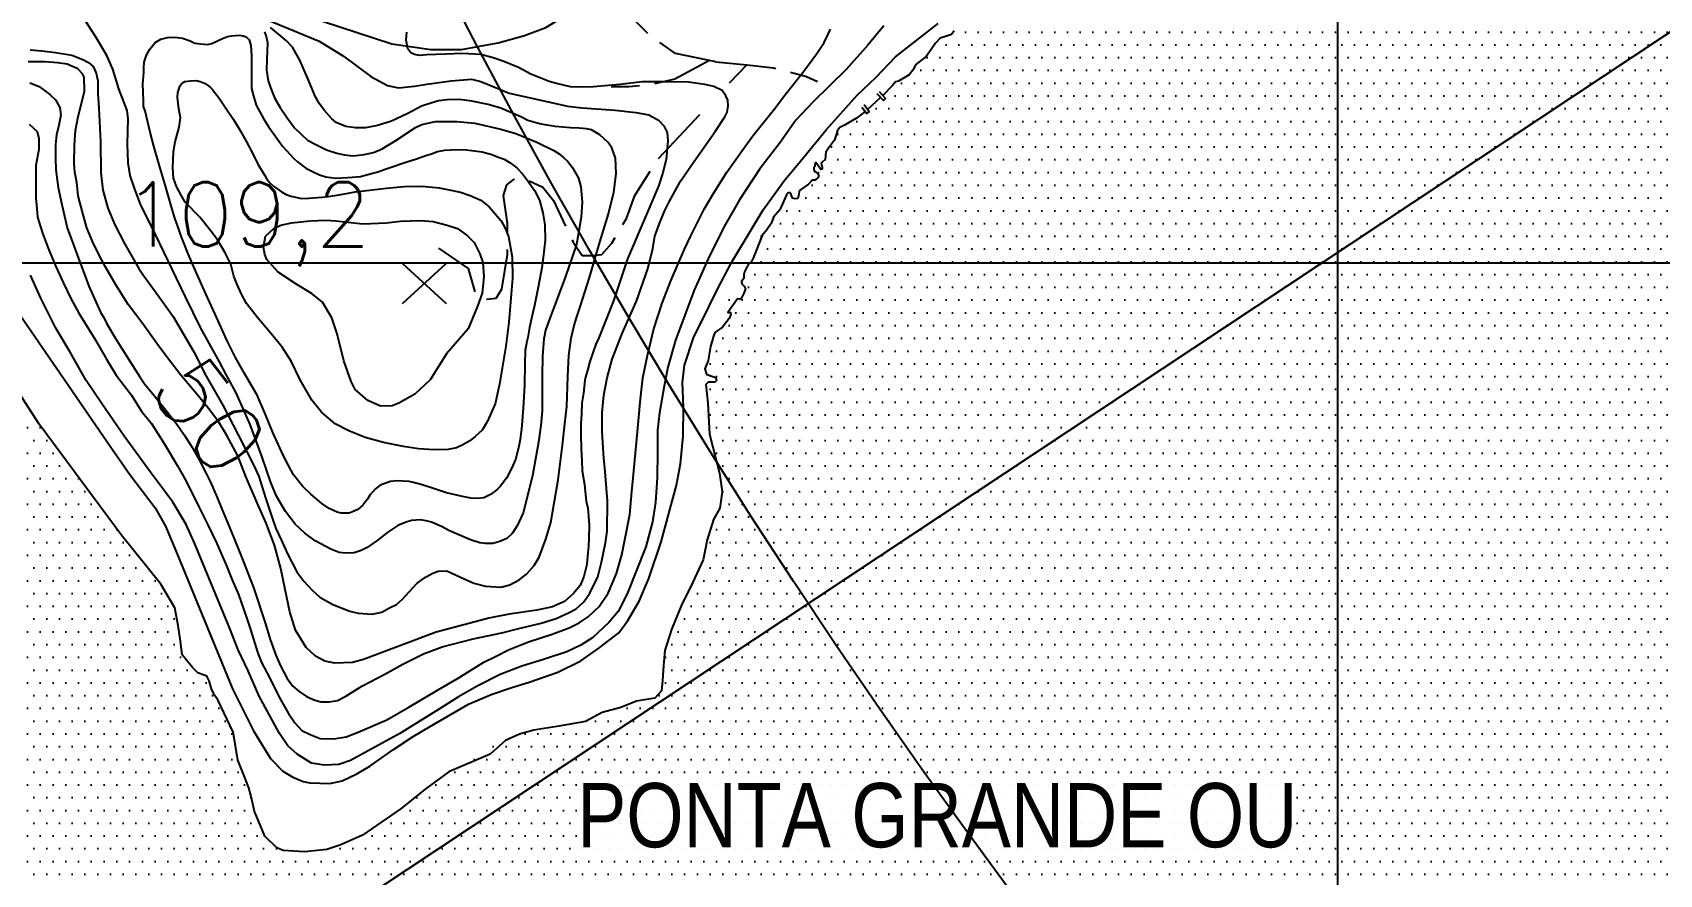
# Model space of a CAD drawing. Header units: millimetres. Extents: x 548366 to 1117317, y 7446967 to 14899125.
# Drawn here: x 550548 to 551560, y 7453035 to 7453558 of the extents above; entities that cross this region are included whole.
import ezdxf
from ezdxf.enums import TextEntityAlignment as Align

# ---------------------------------------------------------------- set-up
doc = ezdxf.new("R2010")
doc.units = ezdxf.units.MM
doc.header["$MEASUREMENT"] = 0
doc.linetypes.add('CAMINHO', pattern=[3.75, 3, -0.75])
for name, color, linetype in [('ANCORADOURO', 7, 'Continuous'), ('AUTO_ESTRADA', 224, 'Continuous'), ('CAMINHO', 1, 'CAMINHO'), ('CURVA_INTERMEDIÁRIA', 32, 'Continuous'), ('CURVA_MESTRA', 36, 'Continuous'), ('HACHURA_OCEANO', 131, 'Continuous'), ('MALHA_TM', 8, 'Continuous'), ('OCEANO', 5, 'Continuous'), ('PTO_COTADO', 7, 'Continuous'), ('RADIAIS', 222, 'Continuous'), ('TXT_CURVA_MESTRA', 7, 'Continuous'), ('TXT_HIDRO', 8, 'Continuous')]:
    doc.layers.add(name, color=color, linetype=linetype)
doc.styles.add('ROMANS', font='romans.shx')
doc.styles.add('TXT_PRAIA', font='ARIALN.TTF', dxfattribs={"height": 30})
pattern_1 = [(0, (0, 0), (3.96875, 7.9375), [0, -7.9375])]

msp = doc.modelspace()

# ---------------------------------------------------------------- hatches: boundary and pattern name
at = {"layer": 'HACHURA_OCEANO'}
h = msp.add_hatch(dxfattribs=at)
h.set_pattern_fill('DOTS', color=256, scale=5, style=0)
h.set_pattern_definition(pattern_1)
h.paths.add_polyline_path([(551438.2, 7453719.9), (551430.3, 7453714.7), (551418.6, 7453707.6), (551406.2, 7453700.6), (551394.3, 7453695), (551379.5, 7453690.2), (551360, 7453683.2), (551360, 7453410), (551860, 7453410), (551860, 7453902.1), (551859, 7453901.1), (551854.2, 7453897.3), (551851.2, 7453893.1), (551850.6, 7453890.7), (551850.3, 7453887.4), (551849.5, 7453886.7), (551848, 7453887.2), (551846.1, 7453887.6), (551844.8, 7453887.2), (551843.5, 7453886.7), (551842, 7453884.2), (551843.4, 7453883.2), (551840.5, 7453878.4), (551846.6, 7453874.8), (551845.4, 7453872.7), (551839.4, 7453876.5), (551837, 7453872.3), (551837, 7453871.1), (551838.8, 7453870.6), (551839.5, 7453870.4), (551839.5, 7453869.1), (551838.5, 7453868.6), (551837.6, 7453868.3), (551837, 7453867.4), (551837.3, 7453866.4), (551839, 7453865.6), (551839, 7453864.2), (551838.6, 7453862.5), (551838.5, 7453861.2), (551837.6, 7453860.8), (551836.3, 7453860.5), (551832.8, 7453859.3), (551847.8, 7453848.6), (551848.7, 7453852), (551850.8, 7453851.1), (551849.5, 7453845.7), (551837.6, 7453834.8), (551831.6, 7453838.8), (551832.3, 7453836.7), (551832.9, 7453831.8), (551832.6, 7453828.8), (551831.1, 7453827), (551826.3, 7453823.3), (551824.8, 7453823.3), (551824.4, 7453824.8), (551823.8, 7453826.6), (551823.1, 7453827.6), (551821.9, 7453827.3), (551820.6, 7453825.6), (551819.4, 7453822.1), (551818.4, 7453820.1), (551816.8, 7453818.5), (551815.8, 7453817.3), (551815.3, 7453816.6), (551813.9, 7453815.5), (551812.3, 7453813.3), (551812.1, 7453811.1), (551812.6, 7453808.3), (551816.1, 7453806.8), (551817.4, 7453805.5), (551817.8, 7453804.7), (551817.4, 7453804), (551816.7, 7453804), (551815.6, 7453804.3), (551814.5, 7453804.4), (551813.6, 7453804.3), (551813.5, 7453803.6), (551814.6, 7453802.9), (551818, 7453802.5), (551818.1, 7453800.4), (551817.1, 7453799.5), (551816.4, 7453798.9), (551816.3, 7453797.6), (551815.7, 7453796.6), (551814.9, 7453796.6), (551813.7, 7453796.6), (551813.4, 7453797.2), (551812.1, 7453797.2), (551808.8, 7453795.2), (551808, 7453794.4), (551808.4, 7453793.5), (551809.6, 7453793.1), (551811.3, 7453792.9), (551814.9, 7453792.3), (551814.9, 7453791.1), (551814.9, 7453789.2), (551816.4, 7453785.5), (551817.8, 7453784.1), (551818.9, 7453782.3), (551818.2, 7453779.5), (551816.1, 7453778.1), (551812.9, 7453778.1), (551811.1, 7453776), (551809.4, 7453773.2), (551806.9, 7453770.4), (551806.6, 7453768.6), (551804.7, 7453767.8), (551801.4, 7453767.8), (551799.7, 7453768.5), (551797.7, 7453770), (551796.6, 7453771.7), (551794.3, 7453771.7), (551789.7, 7453770.9), (551786.2, 7453769.1), (551781.9, 7453766.1), (551775.6, 7453763.3), (551766.5, 7453759.4), (551759.9, 7453756.8), (551756, 7453756.8), (551754.7, 7453756.4), (551754.7, 7453754), (551753.9, 7453753.3), (551752.1, 7453753.7), (551750.8, 7453755.9), (551751.3, 7453757.9), (551750.8, 7453759.6), (551747.6, 7453760.3), (551737.8, 7453761.1), (551729.6, 7453761.1), (551722.6, 7453761.8), (551719.6, 7453763.3), (551717.6, 7453764.4), (551714.1, 7453764.4), (551711.8, 7453766.6), (551711.5, 7453770.7), (551711.8, 7453774.6), (551708.5, 7453780), (551707, 7453781), (551703.9, 7453781.7), (551701, 7453782.4), (551698.4, 7453782.9), (551696, 7453783.3), (551693.9, 7453783.7), (551691.8, 7453784), (551689.9, 7453784.4), (551688, 7453784.7), (551686.1, 7453785.2), (551684.2, 7453785.7), (551682.2, 7453786.2), (551680.1, 7453786.8), (551677.8, 7453787.4), (551675.3, 7453788), (551672.5, 7453788.6), (551670.6, 7453789), (551662.7, 7453789.6), (551653.8, 7453791.3), (551649.6, 7453791.9), (551645.7, 7453790.9), (551641.4, 7453791.1), (551637.7, 7453792.8), (551634.4, 7453794.8), (551633.8, 7453796.7), (551633.9, 7453797.4), (551631, 7453798.9), (551628.7, 7453800.3), (551626.5, 7453801.7), (551625.8, 7453802.2), (551625.1, 7453801.7), (551623.4, 7453799.5), (551621.6, 7453798.7), (551621.2, 7453796.9), (551619.2, 7453795), (551615.3, 7453794.1), (551610.3, 7453794.1), (551604.5, 7453794.2), (551593, 7453795.7), (551582.4, 7453797.9), (551571.5, 7453800.7), (551564.1, 7453803.1), (551561.3, 7453804.6), (551557.2, 7453806.8), (551556.3, 7453807.8), (551555.2, 7453808.5), (551553.1, 7453806.3), (551541.5, 7453798.9), (551531.8, 7453794.2), (551525.5, 7453789.6), (551517.4, 7453779.9), (551507.3, 7453768.6), (551492.6, 7453759.5), (551479.5, 7453749.8), (551462.6, 7453738.5), (551450, 7453729.4)])
h = msp.add_hatch(dxfattribs=at)
h.set_pattern_fill('DOTS', color=256, scale=5, style=0)
h.set_pattern_definition(pattern_1)
h.paths.add_polyline_path([(551360, 7453410), (551360, 7453683.2), (551357.1, 7453682.2), (551341.4, 7453672.9), (551331.2, 7453668.8), (551325.9, 7453663.2), (551318.6, 7453659.3), (551296.4, 7453650), (551282.3, 7453644.5), (551275.1, 7453639.1), (551264.8, 7453632.3), (551257.9, 7453629.5), (551248.3, 7453626.6), (551242, 7453625.8), (551227.5, 7453625.8), (551217, 7453627.7), (551211.4, 7453630.3), (551206.8, 7453630.3), (551203.6, 7453629), (551201, 7453629.9), (551200.1, 7453631), (551197.3, 7453628.6), (551188.4, 7453617.3), (551175.8, 7453602.6), (551167.5, 7453592.8), (551155.7, 7453583.4), (551148.5, 7453578.8), (551147.2, 7453576.6), (551147, 7453574.3), (551145.9, 7453572.7), (551144.8, 7453574.3), (551144.6, 7453575.1), (551139.2, 7453572.5), (551131.6, 7453567.8), (551127.7, 7453566), (551126.4, 7453563.6), (551125.1, 7453562.1), (551122, 7453561.5), (551121.4, 7453560.8), (551121.4, 7453559.3), (551119.8, 7453557.1), (551117.2, 7453556.3), (551112.8, 7453554.8), (551109.8, 7453551.6), (551107.2, 7453547.7), (551104.1, 7453543.3), (551097.6, 7453538.3), (551095.7, 7453534.9), (551093.5, 7453532), (551086.8, 7453528.1), (551085, 7453527.5), (551083.1, 7453525.3), (551077, 7453519.1), (551078.7, 7453517.2), (551077.4, 7453516), (551075.6, 7453517.8), (551067.6, 7453510.4), (551068.6, 7453509), (551067.2, 7453507.9), (551066.1, 7453509.2), (551060.7, 7453504.9), (551053.4, 7453500.6), (551052.4, 7453499.5), (551049, 7453495.7), (551047.9, 7453494.4), (551046.9, 7453491.3), (551043.2, 7453486.3), (551041.7, 7453483.9), (551041.3, 7453481.6), (551041.1, 7453479.2), (551039.3, 7453477.6), (551038.7, 7453477), (551038.9, 7453476.1), (551039.3, 7453474.4), (551039.3, 7453473.3), (551038.5, 7453473.1), (551037.2, 7453475), (551036.5, 7453475.9), (551035.4, 7453477.4), (551034.8, 7453476.3), (551034.8, 7453475), (551034.1, 7453474.2), (551034.1, 7453472.9), (551034.8, 7453471.8), (551035.4, 7453471.6), (551037.2, 7453469.8), (551036.9, 7453468.1), (551035.8, 7453467), (551034.8, 7453466.4), (551033.2, 7453466.4), (551030.9, 7453464), (551025.9, 7453460.5), (551025, 7453459.2), (551024.6, 7453456.6), (551024.1, 7453455.1), (551022.6, 7453454.9), (551020.9, 7453455.3), (551020.2, 7453456.8), (551019.8, 7453458.1), (551019.3, 7453458.8), (551018.1, 7453459), (551017.9, 7453458.7), (551017.5, 7453458.1), (551017.2, 7453457.3), (551013, 7453447.9), (551009.1, 7453443.4), (551007.6, 7453439.5), (551005, 7453435.6), (551002.1, 7453433), (551001.7, 7453432.2), (550999.9, 7453428.6), (550999.4, 7453427.5), (550998, 7453423.5), (550996.9, 7453421.3), (550996.5, 7453417.9), (550995.4, 7453415.9), (550992.6, 7453413.5), (550992.2, 7453412.9), (550991.1, 7453410.7), (550990.7, 7453410)])
h = msp.add_hatch(dxfattribs=at)
h.set_pattern_fill('DOTS', color=256, scale=5, style=0)
h.set_pattern_definition(pattern_1)
h.paths.add_polyline_path([(550860, 7453124.3), (550852.1, 7453123.8), (550849, 7453122.2), (550841.8, 7453120.1), (550832.3, 7453112.1), (550807.1, 7453098.3), (550792.3, 7453087.5), (550777.5, 7453075.6), (550753.3, 7453058.9), (550740, 7453053), (550731.1, 7453050), (550717.3, 7453048.5), (550704, 7453049.5), (550700, 7453051), (550692.6, 7453058.4), (550689.7, 7453065.3), (550686.2, 7453073.7), (550684.2, 7453083), (550682.7, 7453088.5), (550679.8, 7453095.9), (550675.8, 7453105.7), (550674.4, 7453114.6), (550672.9, 7453123), (550663.4, 7453143.1), (550661.4, 7453146.1), (550659.4, 7453150), (550658, 7453154.9), (550656.5, 7453157.9), (550651, 7453159.9), (550647.6, 7453163.3), (550641.2, 7453171.2), (550640.2, 7453179.6), (550638.7, 7453189.4), (550636.7, 7453200.3), (550627.9, 7453215.1), (550603.2, 7453245.7), (550552.3, 7453314.7), (550515.8, 7453370.9), (550503.5, 7453389.7), (550497.4, 7453397.5), (550494.1, 7453410), (550414, 7453410), (550414, 7452910), (550860, 7452910)])
h = msp.add_hatch(dxfattribs=at)
h.set_pattern_fill('DOTS', color=256, scale=5, style=0)
h.set_pattern_definition(pattern_1)
h.paths.add_polyline_path([(550940, 7453155.2), (550939.3, 7453148.7), (550935.2, 7453144.2), (550923.9, 7453142.4), (550914.1, 7453138.4), (550902.4, 7453135.2), (550892.2, 7453129.7), (550875.5, 7453126.8), (550860, 7453124.3), (550860, 7452910), (551360, 7452910), (551360, 7453410), (550990.7, 7453410), (550990.2, 7453408.9), (550990.2, 7453408.3), (550990.6, 7453405.3), (550989.1, 7453403.3), (550989.3, 7453402), (550990.8, 7453400.5), (550991.7, 7453398.8), (550990.6, 7453396.2), (550989.1, 7453393.3), (550988.2, 7453392.3), (550986.7, 7453392.7), (550984.1, 7453394.6), (550983.4, 7453395.4), (550981.2, 7453391.3), (550980.4, 7453389.7), (550980.9, 7453387.5), (550980.6, 7453384.2), (550981.3, 7453384), (550982.2, 7453384), (550982.6, 7453382.9), (550981.5, 7453380.3), (550977.4, 7453374.9), (550972.6, 7453371.7), (550971.8, 7453369.4), (550969.9, 7453362.9), (550968.5, 7453354.2), (550966.3, 7453349.1), (550967.4, 7453345.8), (550968.9, 7453345.1), (550973.2, 7453343.6), (550973.6, 7453341.8), (550972.5, 7453340.7), (550968.5, 7453340.7), (550967, 7453339.3), (550968.1, 7453327.7), (550969.2, 7453308.4), (550975.4, 7453284.1), (550977.2, 7453272.5), (550975.7, 7453262.3), (550971.7, 7453255.4), (550967.7, 7453242.7), (550965.2, 7453230.3), (550958.6, 7453215.9), (550951.6, 7453201.7), (550944, 7453187.2), (550940.4, 7453175.6), (550939.6, 7453165.4)])
h = msp.add_hatch(dxfattribs=at)
h.set_pattern_fill('DOTS', color=256, scale=5, style=0)
h.set_pattern_definition(pattern_1)
h.paths.add_polyline_path([(551860, 7453410), (551360, 7453410), (551360, 7452910), (551860, 7452910)])

# ---------------------------------------------------------------- linework, layer by layer
at = {"layer": 'ANCORADOURO'}
for points in [[(551073.3, 7453520.3), (551077.4, 7453516), (551078.7, 7453517.2), (551075, 7453521.3)], [(551064, 7453511.9), (551067.2, 7453507.9), (551068.6, 7453509), (551065.5, 7453513.2)]]:
    msp.add_lwpolyline(points, dxfattribs=at)
at = {"layer": 'AUTO_ESTRADA', "ltscale": 0.3}
msp.add_lwpolyline([(550607.6, 7453608.4), (550674, 7453583.4), (550771.6, 7453551.2), (550795.8, 7453547.8), (550814.9, 7453547.8), (550837.8, 7453551.9), (550854.2, 7453556.5), (550867.4, 7453561.3), (550920.5, 7453594), (550932.7, 7453601.6), (550952.8, 7453612.9), (551020.6, 7453650), (551097.8, 7453698.1), (551125.9, 7453718.5), (551138.6, 7453728.2)], dxfattribs=at)
at = {"layer": 'CAMINHO', "ltscale": 12.5, "flags": 128}
for points in [[(550973.2, 7453540), (550948.1, 7453545.2), (550931.7, 7453556.7), (550915.7, 7453572.9), (550906.5, 7453585.4)], [(550969.2, 7453540.8), (550947.7, 7453529.2), (550932.9, 7453525.8), (550919.1, 7453524.5), (550908.1, 7453524.5)], [(550973.2, 7453540), (550992.4, 7453538.2), (551009, 7453536.3), (551029.6, 7453531), (551036.5, 7453527.9)], [(550992.4, 7453538.2), (550981.4, 7453526.8)], [(550800.7, 7453424.2), (550819.1, 7453411.4), (550823.7, 7453395.6), (550828.3, 7453392.1), (550836.5, 7453393.1), (550840, 7453398.7), (550843.6, 7453420.1), (550843.6, 7453439.5), (550841.1, 7453456.9), (550843.1, 7453463.5), (550847.7, 7453467.1), (550854.8, 7453467.1), (550865.6, 7453462), (550872.2, 7453453.8), (550884.5, 7453427.8), (550890.1, 7453419.6), (550896.7, 7453419.6), (550902.3, 7453420.1), (550908.4, 7453427.3), (550917.6, 7453442.6), (550922.7, 7453456.9), (550936.5, 7453478.8), (550965.3, 7453509.4)]]:
    msp.add_lwpolyline(points, dxfattribs=at)
at = {"layer": 'CURVA_INTERMEDIÁRIA'}
for points, elevation in [([(550692.5, 7453558.8), (550693.5, 7453555.9), (550694.2, 7453551.8), (550693.8, 7453541.4), (550693.7, 7453534.8), (550694.8, 7453528.3), (550696.8, 7453522.5), (550698.9, 7453517.2), (550702.1, 7453511.6), (550706.5, 7453505.1), (550711.1, 7453499), (550715.2, 7453495), (550719.1, 7453491.4), (550723.9, 7453488.8), (550731, 7453485.2), (550737.4, 7453483.2), (550742.2, 7453482.2), (550747.6, 7453481.6), (550754.5, 7453482.3), (550760.2, 7453483.7), (550765.7, 7453485.9), (550774.1, 7453491.1), (550786.3, 7453499.1), (550790.3, 7453501.1), (550798.8, 7453502.9), (550812.1, 7453502.9), (550823.2, 7453501.8), (550839.5, 7453498.2), (550848.8, 7453495.4), (550861.8, 7453490.1), (550872.4, 7453484.9), (550875.8, 7453482.9), (550878.7, 7453480.3), (550881.1, 7453478), (550883.8, 7453474.5), (550887.7, 7453467.7), (550889.2, 7453462.2), (550890.1, 7453452.8), (550889.5, 7453443.5), (550886.5, 7453426.5), (550879.5, 7453405.9), (550872.1, 7453386.5), (550869.7, 7453380), (550867.3, 7453373.1), (550866.1, 7453367.8), (550865.3, 7453356.9), (550865.2, 7453344.7), (550865.1, 7453323), (550864.4, 7453313.8), (550862.9, 7453303.4), (550859.1, 7453282.4), (550853.3, 7453259.4), (550849.6, 7453251.4), (550846.4, 7453246.7), (550843.1, 7453243.6), (550838.9, 7453241.6), (550834.4, 7453240.5), (550829.7, 7453240.4), (550826.3, 7453240.9), (550820.5, 7453242.6), (550807.4, 7453248.2), (550802.6, 7453250.9), (550796.4, 7453253.6), (550792.9, 7453254.5), (550789.2, 7453255.1), (550783.9, 7453254.8), (550779.9, 7453253.5), (550775.4, 7453251.7), (550769.2, 7453247.5), (550762.5, 7453242.2), (550756.3, 7453238), (550752.6, 7453236), (550748.2, 7453234.6), (550743, 7453234.3), (550738.9, 7453234.7), (550733.7, 7453236.8), (550724, 7453242.1), (550717.6, 7453246.8), (550711.4, 7453252.4), (550705.4, 7453260.3), (550699.9, 7453269.9), (550696.4, 7453278.3), (550691, 7453294.1), (550683.6, 7453314.5), (550674.6, 7453334.5), (550668.7, 7453345.1), (550664.4, 7453353.4), (550652.8, 7453374.4), (550643.2, 7453393.8), (550635, 7453411), (550624.7, 7453432.7), (550615.3, 7453451.5), (550611.7, 7453460.9), (550608.8, 7453469.3), (550607.7, 7453477.3), (550607.1, 7453489.1), (550607.7, 7453504.6), (550606.9, 7453509.7), (550601.9, 7453523.2), (550598.1, 7453535.5), (550594.4, 7453544), (550587.2, 7453555.9), (550577.6, 7453570.9)], 70), ([(550540.4, 7453382.5), (550567.7, 7453342.7), (550596.8, 7453300.3), (550608.6, 7453283.4), (550624.5, 7453262.6), (550630.8, 7453251.2), (550638.3, 7453233.3), (550650.2, 7453204.5), (550672.5, 7453149.9), (550685.6, 7453123.8), (550696.2, 7453106.7), (550703.8, 7453098.8), (550710.1, 7453095), (550716.5, 7453092.4), (550720.7, 7453091.5), (550733.1, 7453091.2), (550740.8, 7453092.7), (550749.9, 7453097.1), (550758, 7453101.9), (550772.6, 7453112.2), (550784.8, 7453120.4), (550795, 7453126.4), (550819.4, 7453140.4), (550833.4, 7453146.5), (550846.2, 7453150.9), (550857.6, 7453154.3), (550874.9, 7453160.4), (550889.1, 7453167.4), (550900.4, 7453175.3), (550912.8, 7453184.9), (550918.4, 7453192.5), (550925.5, 7453204.6), (550931.6, 7453218.7), (550939.2, 7453241.4), (550948.8, 7453276.7), (550951.2, 7453289.9), (550952.8, 7453307.2), (550953, 7453325.2), (550952.4, 7453340.6), (550953.7, 7453351.3), (550959.2, 7453368.3), (550969, 7453388.1), (550974.1, 7453398.3), (550983, 7453415.2), (550997.1, 7453438.6), (551002.6, 7453448), (551015.4, 7453465.8), (551027.7, 7453480.6), (551041.8, 7453497.8), (551061, 7453519.3), (551073, 7453530.5), (551085, 7453543.1), (551111.5, 7453563.8)], 10), ([(550546.1, 7453501.3), (550550.9, 7453496.6), (550552.1, 7453492.4), (550552.1, 7453485.6), (550550.1, 7453475.5), (550550.1, 7453455.2), (550550.7, 7453448.7), (550551.3, 7453443.5), (550554.3, 7453433.5), (550557.9, 7453424.1), (550562.5, 7453413.2), (550567.2, 7453402.7), (550572, 7453392.8), (550577, 7453383.6), (550587.1, 7453367.3), (550594.2, 7453355), (550600.1, 7453345.2), (550609.6, 7453332.6), (550616.2, 7453322.4), (550619.6, 7453318.1), (550622.1, 7453315), (550630.1, 7453302.7), (550638.3, 7453288.7), (550643.7, 7453279.1), (550651.7, 7453262.7), (550657, 7453252.5), (550662.8, 7453240.3), (550668.8, 7453226.6), (550672.1, 7453218.3), (550676.2, 7453208.7), (550681.2, 7453194.3), (550683.7, 7453187), (550688, 7453172.9), (550690.5, 7453166.4), (550695.8, 7453156.6), (550701.5, 7453144.8), (550707.4, 7453134.6), (550711.3, 7453128.8), (550715.7, 7453124.1), (550720.9, 7453121.5), (550727.1, 7453119), (550735.6, 7453118.8), (550743.2, 7453120.1), (550750.6, 7453123.1), (550768.5, 7453130.7), (550782.2, 7453138.5), (550800, 7453149.2), (550812.9, 7453156.7), (550828.8, 7453166.5), (550836.1, 7453170.2), (550844.1, 7453174.3), (550856.6, 7453179.2), (550871.4, 7453184), (550881.9, 7453187.9), (550888.2, 7453191), (550893.7, 7453194.8), (550900.7, 7453201.2), (550906.2, 7453209.4), (550911.4, 7453221.8), (550914.8, 7453233.3), (550916.5, 7453242.7), (550919.6, 7453258.5), (550921, 7453272.7), (550921.9, 7453283.4), (550924.7, 7453312.1), (550926.4, 7453330.3), (550927.8, 7453343.4), (550930.7, 7453357.3), (550934.6, 7453374), (550939.7, 7453390), (550945.2, 7453403.7), (550953.6, 7453423.6), (550957.4, 7453431.3), (550966, 7453448.3), (550972, 7453458.5), (550980.1, 7453471.4), (550991.2, 7453487.2), (550996.3, 7453494), (551009.7, 7453510.8), (551016.8, 7453520.1), (551027.4, 7453533.5), (551036.1, 7453545.3), (551040.6, 7453552.1), (551043.1, 7453557.3), (551044.5, 7453560.4)], 30), ([(550546.5, 7453526.9), (550552.2, 7453524.6), (550558.8, 7453519.8), (550562.4, 7453516.3), (550565, 7453511.6), (550565.8, 7453506.9), (550564.4, 7453500.6), (550563.1, 7453494.7), (550562.4, 7453488.5), (550562.4, 7453479.9), (550562.7, 7453472.8), (550564, 7453461.8), (550566.4, 7453451.3), (550569.7, 7453436.8), (550573.5, 7453426.2), (550576.7, 7453417.6), (550580.8, 7453406.7), (550583.2, 7453400.5), (550590.5, 7453384.4), (550592.6, 7453380.6), (550594.3, 7453377), (550599.5, 7453368.3), (550601.6, 7453365), (550609.1, 7453353.3), (550614.8, 7453344.1), (550617.8, 7453339.7), (550623.8, 7453332.5), (550632.1, 7453322.2), (550637.9, 7453314.7), (550642.5, 7453307.9), (550647.3, 7453300.6), (550651.6, 7453292.9), (550656.1, 7453284), (550658.8, 7453278.6), (550663, 7453269.1), (550666, 7453261.4), (550668.3, 7453256), (550673.3, 7453244), (550678.5, 7453231.1), (550685.5, 7453213.1), (550692.9, 7453191.1), (550696, 7453180.7), (550699.5, 7453170.9), (550702.3, 7453164.3), (550706.5, 7453156.4), (550710.1, 7453151.6), (550713.9, 7453148.3), (550718.5, 7453145.2), (550723.8, 7453142.9), (550727.7, 7453142), (550732.7, 7453141.8), (550737.9, 7453142.7), (550743.1, 7453145.4), (550752.9, 7453151.6), (550767.3, 7453159.2), (550778.5, 7453165.3), (550791.4, 7453171.8), (550802.9, 7453176.2), (550822.2, 7453181), (550840.1, 7453184.8), (550851.5, 7453187.7), (550864.5, 7453190.8), (550873.8, 7453193.7), (550882, 7453197.4), (550886.4, 7453199.8), (550891, 7453204.1), (550894.9, 7453209.6), (550899.7, 7453219.6), (550902.1, 7453228.7), (550904.5, 7453240.8), (550905.5, 7453248.1), (550905.8, 7453267), (550904.2, 7453287.5), (550903.6, 7453293.5), (550902.4, 7453309.8), (550902.5, 7453321.7), (550903.5, 7453332.7), (550905.5, 7453343.4), (550908.7, 7453355), (550915, 7453371.1), (550923.8, 7453391.2), (550930.9, 7453411.2), (550934, 7453424), (550935.2, 7453431.6), (550938.1, 7453439.5), (550941.3, 7453447.2), (550944.1, 7453453), (550951.3, 7453465.8), (550958.1, 7453475.7), (550972.8, 7453496.8), (550978.8, 7453505.9), (550980.2, 7453508.8), (550980.8, 7453512.4), (550980.6, 7453516.1), (550979.4, 7453518.8), (550977.2, 7453522.3), (550972, 7453524.7), (550966.4, 7453525.9), (550956.1, 7453527.3), (550940.5, 7453527.6), (550927.4, 7453527.6), (550913.5, 7453525.9), (550897, 7453524.5), (550888.6, 7453524.3), (550882.8, 7453524.5), (550874, 7453526.5), (550869.4, 7453527.8), (550858, 7453532.3), (550850.5, 7453536.5), (550841.4, 7453540.3), (550834.6, 7453542.6), (550827, 7453544.5), (550815.3, 7453545.2), (550805, 7453544.8), (550793.4, 7453544.3), (550788.9, 7453544), (550785.8, 7453544.6), (550783.4, 7453545.6), (550781.5, 7453548.2), (550780.5, 7453553.5), (550780.9, 7453558.4)], 40), ([(550546.7, 7453547.6), (550553.9, 7453546.8), (550562.5, 7453545.8), (550572.5, 7453544.1), (550579.4, 7453541.4), (550583, 7453539.6), (550585.9, 7453537.1), (550587.8, 7453532.9), (550588.7, 7453528.3), (550588.8, 7453520.3), (550589.4, 7453511.3), (550590.3, 7453490.5), (550590.6, 7453471.1), (550591.8, 7453460.2), (550593.2, 7453455.1), (550595, 7453449.1), (550599.4, 7453438.6), (550605.4, 7453427.1), (550614.3, 7453411.4), (550616.7, 7453407.8), (550628.4, 7453391.8), (550635.7, 7453381.6), (550648.4, 7453359.7), (550656.1, 7453344.5), (550666.4, 7453326.5), (550676.2, 7453307.6), (550685.9, 7453288.5), (550688.8, 7453282), (550693.1, 7453268.9), (550697.4, 7453255.8), (550699.5, 7453249.8), (550702.9, 7453242.3), (550706.7, 7453233.9), (550712.6, 7453222.7), (550716.8, 7453217), (550722.1, 7453211.4), (550726.9, 7453207.1), (550734.9, 7453202.5), (550745.5, 7453198.3), (550750.7, 7453197), (550759.2, 7453196.4), (550765.4, 7453197.7), (550770.2, 7453200.3), (550774.5, 7453202.4), (550778.1, 7453205.5), (550787.2, 7453215.6), (550792.5, 7453219.5), (550797.1, 7453222), (550800.4, 7453223.1), (550805.8, 7453223.3), (550808.5, 7453222.2), (550814.3, 7453219.5), (550822.6, 7453215.8), (550829.9, 7453213.8), (550839.4, 7453213.3), (550845.1, 7453214.7), (550850.8, 7453217.9), (550855.5, 7453221.3), (550860.1, 7453226.7), (550863.3, 7453231.8), (550867.5, 7453243.1), (550870.6, 7453253.5), (550875.2, 7453280), (550877.7, 7453301.6), (550879.3, 7453314.9), (550880.5, 7453325.6), (550881.2, 7453344.2), (550881.7, 7453357.4), (550883.1, 7453368.2), (550884.9, 7453375.2), (550886.2, 7453380.2), (550889, 7453388.2), (550894.5, 7453405.9), (550900.4, 7453425.8), (550906.5, 7453445.4), (550909.8, 7453459), (550911.2, 7453470.3), (550910.7, 7453480.1), (550908.4, 7453486.5), (550906.1, 7453489.9), (550901, 7453494.7), (550895.9, 7453497.7), (550892.8, 7453498.4), (550888.2, 7453498.7), (550882.7, 7453499), (550873.2, 7453499.9), (550868.2, 7453500.6), (550863.4, 7453501.5), (550856.3, 7453503.6), (550851.8, 7453505.8), (550839.5, 7453511.2), (550831.6, 7453513.5), (550821.4, 7453515.6), (550813.8, 7453516.6), (550806, 7453516.4), (550800.7, 7453515.8), (550795.9, 7453514.4), (550790.1, 7453512.4), (550781.6, 7453507.9), (550771.5, 7453503.2), (550762.7, 7453500.5), (550755.3, 7453499), (550749, 7453498.9), (550743, 7453499.9), (550737.1, 7453502.4), (550734.2, 7453504.5), (550729.6, 7453509.9), (550726.7, 7453513.9), (550723.9, 7453518.7), (550719.1, 7453530), (550714.4, 7453541), (550709.9, 7453549.1), (550706.2, 7453553.2), (550703.5, 7453555.4), (550696.2, 7453561.4)], 60), ([(551077.7, 7453562.5), (551067.8, 7453550.5), (551054.2, 7453535.3), (551033.6, 7453514.9), (551023, 7453503.7), (551013.3, 7453489.9), (551000.5, 7453473.4), (550987.8, 7453454.2), (550978.9, 7453438.7), (550969.3, 7453419.4), (550959.6, 7453398), (550948, 7453366.8), (550943.3, 7453350), (550941.1, 7453338.2), (550938.2, 7453321.6), (550936.8, 7453310.8), (550936.9, 7453297), (550936.6, 7453281.4), (550935.7, 7453266), (550933.8, 7453253.9), (550929.6, 7453238.4), (550918, 7453209.1), (550912.5, 7453198.2), (550906.7, 7453191.2), (550896.7, 7453182), (550889.1, 7453177.2), (550880.5, 7453173.1), (550866.7, 7453168.4), (550852.6, 7453164), (550839, 7453158.9), (550824.7, 7453151.7), (550813.1, 7453145), (550800.7, 7453137.1), (550776.7, 7453122.3), (550746, 7453105.5), (550738.6, 7453103), (550729.5, 7453102.4), (550721.7, 7453103.7), (550712.8, 7453109.3), (550707, 7453114.5), (550701.7, 7453122.3), (550689.2, 7453145.5), (550682.2, 7453161.2), (550676.1, 7453174.3), (550670.9, 7453187.6), (550649, 7453240.2), (550643.6, 7453252.2), (550635.3, 7453266.2), (550630.6, 7453272.6), (550621.9, 7453284.1), (550605.2, 7453307.1), (550591.4, 7453327), (550581.4, 7453341.9), (550571.6, 7453359.5), (550562.6, 7453374.3), (550553.3, 7453393.1), (550546.9, 7453407.3)], 20), ([(550624.4, 7453552.1), (550628, 7453554.1), (550632, 7453555.1), (550636.7, 7453555.3), (550641.5, 7453554.8), (550646.2, 7453553.2), (550649.1, 7453551.7), (550652.9, 7453551.2), (550657, 7453550.9), (550659.7, 7453551.4), (550666.2, 7453554.6), (550669.3, 7453555.9), (550671.9, 7453556.2), (550676.7, 7453556.7), (550679.1, 7453556.3), (550681.1, 7453555.6), (550682.8, 7453553.7), (550683.9, 7453550.3), (550684.4, 7453543.7), (550684.4, 7453532.7), (550684.3, 7453523.4), (550685.3, 7453519.5), (550687.3, 7453513), (550692, 7453504.4), (550695.1, 7453499.4), (550698.4, 7453494.9), (550703.6, 7453487.5), (550710.6, 7453479.8), (550712.9, 7453477.8), (550718.2, 7453473.8), (550722.7, 7453471.6), (550726.6, 7453469.7), (550730.6, 7453468.5), (550736.8, 7453467.7), (550744.3, 7453468), (550752.1, 7453468.8), (550755.8, 7453469.8), (550763, 7453471.7), (550768.1, 7453473.4), (550781, 7453477.8), (550787, 7453479.6), (550793.3, 7453482), (550796.2, 7453482.9), (550800, 7453484.2), (550804.6, 7453485), (550812, 7453485.4), (550817.8, 7453485.2), (550823.1, 7453484.6), (550827.6, 7453484), (550833.2, 7453482.6), (550838, 7453480.8), (550841.5, 7453479.5), (550845.3, 7453477.2), (550849.4, 7453474.1), (550852.9, 7453470.3), (550856.6, 7453465.3), (550860.3, 7453459.9), (550863.4, 7453453.9), (550865.6, 7453446.1), (550866.9, 7453438.6), (550867, 7453429.1), (550865.8, 7453418.3), (550864.9, 7453411.9), (550862.7, 7453399.8), (550860.3, 7453388.4), (550859.4, 7453384.2), (550857.2, 7453374.8), (550856.2, 7453368.5), (550855.6, 7453366.1), (550854.6, 7453360.5), (550854.4, 7453352.1), (550854.1, 7453338.8), (550853.4, 7453324.6), (550852.2, 7453311.5), (550851.3, 7453304), (550850.4, 7453299.9), (550848.6, 7453292.7), (550846.1, 7453287), (550843, 7453281.1), (550839.1, 7453275.9), (550837, 7453273.8), (550833, 7453270.8), (550828.8, 7453268.9), (550825, 7453268.4), (550820.8, 7453268.5), (550815.6, 7453269.6), (550805.6, 7453272), (550797.5, 7453274.7), (550790.5, 7453276.8), (550785.2, 7453278.4), (550782.5, 7453279), (550775, 7453279.3), (550770.9, 7453279), (550766.6, 7453277.6), (550764.4, 7453276.7), (550761.5, 7453274.4), (550758, 7453270.4), (550756.5, 7453268), (550753.6, 7453264.2), (550750.5, 7453261.6), (550747.1, 7453260), (550745.1, 7453259.3), (550740.2, 7453259.2), (550737.7, 7453259.9), (550732.7, 7453262.2), (550728.1, 7453265.2), (550721.2, 7453271), (550716, 7453276), (550710.5, 7453283.2), (550705.9, 7453291.6), (550702.9, 7453297.7), (550697.7, 7453309.4), (550693.1, 7453320.7), (550687.9, 7453332.7), (550683.4, 7453340.1), (550680, 7453346.1), (550674.4, 7453356.2), (550669.1, 7453366.4), (550662.6, 7453381.1), (550656, 7453395.8), (550649.6, 7453409.6), (550645, 7453420.5), (550641, 7453430.6), (550638.2, 7453438.2), (550636.7, 7453442.8), (550633.9, 7453451.9), (550631.1, 7453462), (550627, 7453475.4), (550623.5, 7453487.5), (550621.3, 7453496.3), (550619.6, 7453503.4), (550618.1, 7453509.6), (550617.2, 7453512.3), (550617.1, 7453515.8), (550616.7, 7453526.3), (550617.3, 7453533.5), (550617.3, 7453536.3), (550617.6, 7453539.8), (550619.1, 7453544.2), (550621, 7453548), (550624.4, 7453552.1)], 80), ([(550757.8, 7453460.3), (550768.3, 7453461.4), (550779.3, 7453462.4), (550790.4, 7453462.7), (550801, 7453461.6), (550807.2, 7453460.4), (550814.3, 7453459), (550820.3, 7453456.9), (550827, 7453454), (550832.1, 7453449.9), (550839.6, 7453441.2), (550842.1, 7453436.5), (550844.2, 7453431.4), (550846.5, 7453418.6), (550846.6, 7453405.4), (550844.4, 7453378.1), (550842.5, 7453363.2), (550838.6, 7453339.6), (550836, 7453327.3), (550831.2, 7453316.6), (550827.8, 7453310.9), (550823.5, 7453306.9), (550820.1, 7453304.2), (550815.7, 7453301.7), (550811.9, 7453300), (550806.7, 7453298.9), (550798, 7453298.7), (550788.3, 7453299.3), (550778.8, 7453300.8), (550766.5, 7453303.3), (550755, 7453306.4), (550744.8, 7453310.5), (550736.3, 7453314.9), (550727.8, 7453322), (550721.8, 7453329.6), (550714.6, 7453342.2), (550709, 7453353.9), (550703.5, 7453362.6), (550696.7, 7453370.6), (550687.9, 7453381.3), (550681.3, 7453389.8), (550678.1, 7453395.6), (550675.5, 7453401.5), (550673.3, 7453406.7), (550671.4, 7453414.2), (550667.9, 7453421.2), (550663.1, 7453429.4), (550658.7, 7453435.4), (550652.2, 7453443.5), (550643.1, 7453452.8), (550640.5, 7453457), (550637.7, 7453462.4), (550635.8, 7453467.7), (550635.3, 7453474.2), (550635.8, 7453484.3), (550636.9, 7453490.3), (550638.8, 7453497.2), (550639.4, 7453499.4), (550640.2, 7453505.2), (550639.2, 7453510.9), (550638.2, 7453517.9), (550638.5, 7453520.9), (550639.3, 7453523.5), (550639.8, 7453525), (550640.7, 7453526.4), (550641.9, 7453527.2), (550642.9, 7453527.8), (550644.5, 7453528), (550646.5, 7453528.3), (550650.2, 7453528.5), (550652.3, 7453527.8), (550655.6, 7453526.5), (550658.6, 7453524.3), (550659.8, 7453523.1), (550664.3, 7453517.4), (550668.4, 7453511.2), (550673.1, 7453504.1), (550677.2, 7453497.4), (550681.3, 7453490.3), (550684.8, 7453483.7), (550688.3, 7453476.4), (550692.6, 7453469.3), (550693.6, 7453467.5), (550695.8, 7453464.7), (550698.1, 7453462.6), (550703, 7453459.2), (550705.4, 7453457.8), (550708.7, 7453456.4), (550712.7, 7453455.6), (550715.3, 7453455.1), (550719.9, 7453455.2), (550722.8, 7453455.4), (550728, 7453455.8), (550732, 7453456.3), (550738.8, 7453457.2), (550744.5, 7453458.3), (550748.8, 7453459.2), (550757.8, 7453460.3)], 90)]:
    msp.add_lwpolyline(points, dxfattribs=dict(at, elevation=elevation))
at = {"layer": 'CURVA_MESTRA'}
for points, elevation in [([(550691.8, 7453567.3), (550726.4, 7453552.8), (550741.6, 7453543.6), (550758.5, 7453531), (550769, 7453525.3), (550775.8, 7453523.9), (550785.8, 7453524.9), (550793.5, 7453526.1), (550808.5, 7453528.3), (550821.1, 7453529.2), (550827, 7453527.8), (550832.6, 7453525.5), (550844.6, 7453520.5), (550870, 7453515), (550881, 7453512.4), (550890, 7453511.5), (550910.6, 7453509.9), (550923.4, 7453508.6), (550931.5, 7453507.1), (550937.6, 7453503.7), (550940.9, 7453500.2), (550943, 7453496), (550943.4, 7453490.8), (550942.2, 7453479.3), (550939.9, 7453470.4), (550937.5, 7453462.6), (550929.8, 7453444.6), (550918.3, 7453417.5), (550909.6, 7453391.4), (550900.4, 7453368.4), (550898.5, 7453364.3), (550896.6, 7453359.1), (550894.7, 7453353.6), (550893.5, 7453348.9), (550892.2, 7453343.9), (550891.6, 7453341.9), (550890.8, 7453333.9), (550889.9, 7453327.6), (550889.6, 7453320.9), (550889.2, 7453314.9), (550889.3, 7453307.6), (550889.4, 7453299.6), (550889.9, 7453291.9), (550890.1, 7453285.6), (550891.4, 7453277), (550892, 7453270.7), (550892.6, 7453266.7), (550893.6, 7453262.3), (550894, 7453257.4), (550894.2, 7453254.3), (550894.3, 7453252.1), (550894.2, 7453243.5), (550894, 7453238.7), (550893.6, 7453234.6), (550893.4, 7453232.6), (550892.9, 7453227.3), (550891, 7453219.9), (550888.7, 7453214.3), (550884.5, 7453209), (550879.1, 7453204.3), (550871.6, 7453201), (550861.9, 7453198.9), (550844.7, 7453196.5), (550832, 7453194), (550823.5, 7453191.7), (550799.3, 7453185.2), (550778.2, 7453177.3), (550753.9, 7453168.2), (550747.2, 7453166.4), (550736.1, 7453166), (550729.9, 7453167.1), (550724.2, 7453170.4), (550718.3, 7453175.6), (550711.8, 7453186.4), (550708.1, 7453197.9), (550705.3, 7453211.7), (550702.6, 7453224.9), (550698.6, 7453239.3), (550693.5, 7453253), (550687.8, 7453265.8), (550680.9, 7453282.1), (550675.8, 7453294.9), (550668.7, 7453308), (550664, 7453315.8), (550657.5, 7453324.4), (550651.3, 7453332.1), (550640.4, 7453345.2), (550632.1, 7453356), (550625.4, 7453364.8), (550616.8, 7453377), (550607.6, 7453389), (550599.9, 7453401.4), (550593, 7453413.1), (550589.4, 7453420.2), (550585.7, 7453427.9), (550581.8, 7453436.8), (550579.4, 7453445.6), (550576.6, 7453456.7), (550575.6, 7453464.9), (550574.5, 7453471.3), (550574.1, 7453477.1), (550574.3, 7453488.2), (550574.9, 7453497.4), (550576.6, 7453506), (550578.7, 7453514.9), (550580.5, 7453521.8), (550580.2, 7453530.6), (550579.1, 7453532.6), (550576.2, 7453535.7), (550569.7, 7453538.6), (550563.6, 7453539.5), (550555.9, 7453540.1), (550545.4, 7453540)], 50), ([(550777, 7453440.9), (550789.5, 7453441.3), (550797.4, 7453440.7), (550806, 7453438.5), (550812.4, 7453436.3), (550818.5, 7453432.1), (550822.8, 7453427.6), (550826.4, 7453420.7), (550828.3, 7453415.3), (550828.8, 7453406.2), (550827.9, 7453396.2), (550824.9, 7453388.1), (550819.1, 7453374), (550805.6, 7453358.4), (550795.4, 7453342.2), (550786, 7453333.3), (550775.9, 7453327.7), (550771.8, 7453326.1), (550764.6, 7453325.9), (550756.7, 7453329.4), (550748.9, 7453336.2), (550746.3, 7453341.2), (550741.8, 7453354.1), (550737.7, 7453370.9), (550734.3, 7453380.8), (550728.4, 7453390.5), (550722.1, 7453395.8), (550712, 7453402), (550700.9, 7453409.2), (550693.9, 7453417.1), (550692.7, 7453420.1), (550691.8, 7453424.8), (550693.1, 7453431.5), (550698.3, 7453436.4), (550702.6, 7453438.4), (550709.2, 7453439.9), (550720.8, 7453441.1), (550730.7, 7453441.5), (550736.8, 7453441.1), (550753.6, 7453439.3), (550768.3, 7453439.8), (550777, 7453440.9)], 100)]:
    msp.add_lwpolyline(points, dxfattribs=dict(at, elevation=elevation))
at = {"layer": 'MALHA_TM'}
for points in [[(551360, 7460415), (551360, 7450410)], [(549360, 7453415), (559365, 7453415)]]:
    msp.add_lwpolyline(points, dxfattribs=at)
at = {"layer": 'OCEANO'}
for points in [[(551121.4, 7453559.3), (551119.8, 7453557.1), (551117.2, 7453556.3), (551112.8, 7453554.8), (551109.8, 7453551.6), (551107.2, 7453547.7), (551104.1, 7453543.3), (551097.6, 7453538.3), (551095.7, 7453534.9), (551093.5, 7453532), (551086.8, 7453528.1), (551085, 7453527.5), (551083.1, 7453525.3), (551077, 7453519.1)], [(551067.6, 7453510.4), (551075.6, 7453517.8)]]:
    msp.add_lwpolyline(points, dxfattribs=at)
at = {"layer": 'OCEANO', "ltscale": 0.3}
msp.add_lwpolyline([(551066.1, 7453509.2), (551060.7, 7453504.9), (551053.3, 7453500.6), (551050.3, 7453499.1), (551048.8, 7453497.3), (551046.9, 7453491.3), (551043.2, 7453486.3), (551041.7, 7453483.9), (551041.3, 7453481.6), (551041.1, 7453479.2), (551039.3, 7453477.6), (551038.7, 7453477), (551038.9, 7453476.1), (551039.3, 7453474.4), (551039.3, 7453473.3), (551038.5, 7453473.1), (551037.2, 7453475), (551036.5, 7453475.9), (551035.4, 7453477.4), (551034.8, 7453476.3), (551034.8, 7453475), (551034.1, 7453474.2), (551034.1, 7453472.9), (551034.8, 7453471.8), (551035.4, 7453471.6), (551036.7, 7453470.3), (551037.2, 7453469.6), (551036.9, 7453468.1), (551035.8, 7453467), (551034.8, 7453466.4), (551033.2, 7453466.4), (551030.9, 7453464), (551025.9, 7453460.5), (551025, 7453459.2), (551024.6, 7453456.6), (551024.1, 7453455.1), (551022.6, 7453454.9), (551020.9, 7453455.3), (551020.2, 7453456.8), (551019.8, 7453458.1), (551019.3, 7453458.8), (551017.9, 7453458.3), (551017.2, 7453457.3), (551013, 7453447.9), (551009.1, 7453443.4), (551007.6, 7453439.5), (551005, 7453435.6), (551001.9, 7453431.9), (550996.5, 7453417.9), (550995.4, 7453415.9), (550993, 7453413.5), (550991, 7453409.4), (550990.7, 7453407.7), (550990.6, 7453405.3), (550989.1, 7453403.3), (550989.3, 7453402), (550990.8, 7453400.5), (550991.7, 7453398.8), (550990.6, 7453396.2), (550989.1, 7453393.3), (550988.2, 7453392.3), (550986.7, 7453392.7), (550980.6, 7453384.2), (550981.3, 7453384), (550982.2, 7453384), (550982.6, 7453382.9), (550981.5, 7453380.3), (550977.4, 7453374.9), (550972.6, 7453371.7), (550971.8, 7453369.4), (550969.9, 7453362.9), (550968.5, 7453354.2), (550966.3, 7453349.1), (550967.4, 7453345.8), (550968.9, 7453345.1), (550973.2, 7453343.6), (550973.6, 7453341.8), (550972.5, 7453340.7), (550968.5, 7453340.7), (550967, 7453339.3), (550968.1, 7453327.7), (550969.2, 7453308.4), (550975.4, 7453284.1), (550977.2, 7453272.5), (550975.7, 7453262.3), (550971.7, 7453255.4), (550967.7, 7453242.7), (550965.2, 7453230.3), (550958.6, 7453215.9), (550951.6, 7453201.7), (550945.5, 7453186.8), (550941.4, 7453173.9), (550940.7, 7453164.5), (550940, 7453155.2), (550939.3, 7453148.7), (550935.2, 7453144.2), (550923.9, 7453142.4), (550914.1, 7453138.4), (550902.4, 7453135.2), (550892.2, 7453129.7), (550875.5, 7453126.8), (550859.9, 7453124.3), (550851.1, 7453121.8), (550842.4, 7453117.8), (550832.9, 7453109.3), (550807.1, 7453098.3), (550792.3, 7453087.5), (550777.5, 7453075.6), (550753.3, 7453058.9), (550740, 7453053), (550731.1, 7453050), (550717.3, 7453048.5), (550704, 7453049.5), (550700, 7453051), (550692.6, 7453058.4), (550689.7, 7453065.3), (550686.2, 7453073.7), (550684.2, 7453083), (550682.7, 7453088.5), (550679.8, 7453095.9), (550675.8, 7453105.7), (550674.4, 7453114.6), (550672.9, 7453123), (550663.4, 7453143.1), (550661.4, 7453146.1), (550659.4, 7453150), (550658, 7453154.9), (550656.5, 7453157.9), (550651, 7453159.9), (550647.6, 7453163.3), (550641.2, 7453171.2), (550640.2, 7453179.6), (550638.7, 7453189.4), (550636.7, 7453200.3), (550627.9, 7453215.1), (550603.2, 7453245.7), (550552.3, 7453314.7), (550515.8, 7453370.9)], dxfattribs=at)
at = {"layer": 'PTO_COTADO'}
for points in [[(550778.2, 7453389.6), (550805.5, 7453414.6)], [(550778.2, 7453414.6), (550805.5, 7453389.6)]]:
    msp.add_lwpolyline(points, dxfattribs=at)
at = {"layer": 'RADIAIS', "linetype": 'Continuous', "ltscale": 2.5}
msp.add_lwpolyline([(558529.6, 7458174.5), (550197.9, 7452651)], dxfattribs=at)
for radius in [4998.2, 3998.6, 2998.9]:
    msp.add_circle((554363.7, 7455412.7), radius, dxfattribs=at)
for p in [(551447.6, 7453479.5), (551031, 7453203.3)]:
    msp.add_point(p, dxfattribs=at)

# ---------------------------------------------------------------- texts
at = {"layer": 'PTO_COTADO', "style": 'ROMANS'}
msp.add_attdef('109,2', (550604.3, 7453425.1), '', height=40, dxfattribs=at)
at = {"layer": 'TXT_CURVA_MESTRA', "style": 'ROMANS'}
msp.add_text('50', height=42.5, rotation=307.6955, dxfattribs=at).set_placement((550658.4, 7453320), align=Align.MIDDLE)
at = {"layer": 'TXT_HIDRO', "style": 'TXT_PRAIA'}
msp.add_text('PONTA GRANDE OU', height=40, dxfattribs=at).set_placement((550886.9, 7453051.4))

doc.saveas('drawing.dxf')
